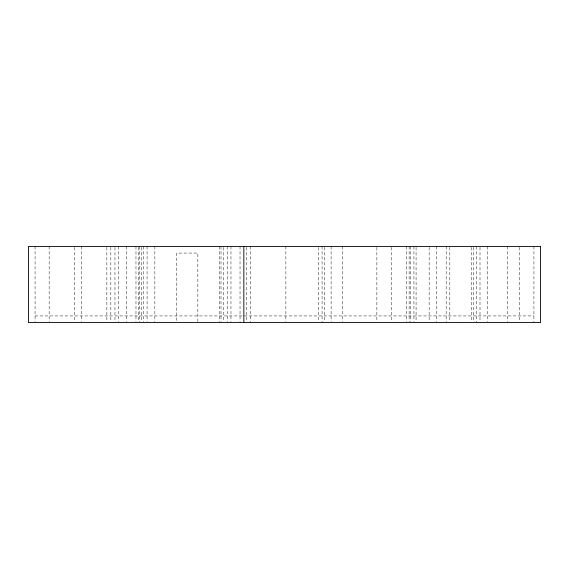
<?xml version="1.0" encoding="UTF-8"?>
<svg xmlns="http://www.w3.org/2000/svg" width="569" height="569" viewBox="0 0 569 569"><rect width="100%" height="100%" fill="white"/><g stroke="black" fill="none" stroke-linecap="round" stroke-linejoin="round"><path stroke-width="0.43" stroke-dasharray="2.85 2.13" d="M35.065 315.93L533.935 315.93M533.935 246.448L533.935 322.552M519.632 247.337L519.632 321.663M507.463 246.448L507.463 321.663M487.612 246.448L487.612 321.663M480.001 247.337L480.001 322.552M476.786 246.448L476.786 322.552M473.316 247.337L473.316 322.552M471.658 247.337L471.658 321.663M449.823 247.337L449.823 321.663M446.181 246.448L446.181 321.663M436.75 246.448L436.75 321.663M429.147 247.337L429.147 321.663M416.074 247.337L416.074 321.663M413.926 246.448L413.926 321.663M410.448 246.448L410.448 321.663M409.125 246.448L409.125 321.663M406.316 246.448L406.316 321.663M391.259 247.337L391.259 321.663M376.87 247.337L376.87 321.663M342.431 246.448L342.431 321.663M331.115 246.448L331.115 321.663M324.501 247.337L324.501 321.663M322.082 246.448L322.082 322.552M318.775 247.337L318.775 321.663M285.88 246.448L285.88 321.663M250.452 246.448L250.452 322.552M246.498 247.337L246.498 321.663M240.033 246.448L240.033 321.663M230.964 246.448L230.964 321.663M227.628 246.448L227.628 321.663M223.489 247.337L223.489 321.663M221.007 246.448L221.007 321.663M219.52 246.448L219.52 321.663M197.848 321.67L197.848 253.07L176.675 253.07L176.675 321.67M154.86 246.448L154.86 321.663M147.065 246.448L147.065 321.663M143.587 246.448L143.587 321.663M141.603 247.337L141.603 321.663M139.618 246.448L139.618 321.663M138.295 247.337L138.295 321.663M135.977 246.448L135.977 321.663M126.247 246.448L126.247 321.663M118.772 246.448L118.772 321.663M114.966 247.337L114.966 322.552M110.834 247.337L110.834 321.663M106.865 247.337L106.865 321.663M81.388 246.448L81.388 321.663M74.767 247.337L74.767 321.663M49.154 246.448L49.154 321.663M35.065 246.448L35.065 321.72"/><path stroke-width="0.85" d="M243.838 246.448L243.838 322.552M540.55 246.448L28.45 246.448L28.45 322.552L540.55 322.552L540.55 246.448"/></g></svg>
